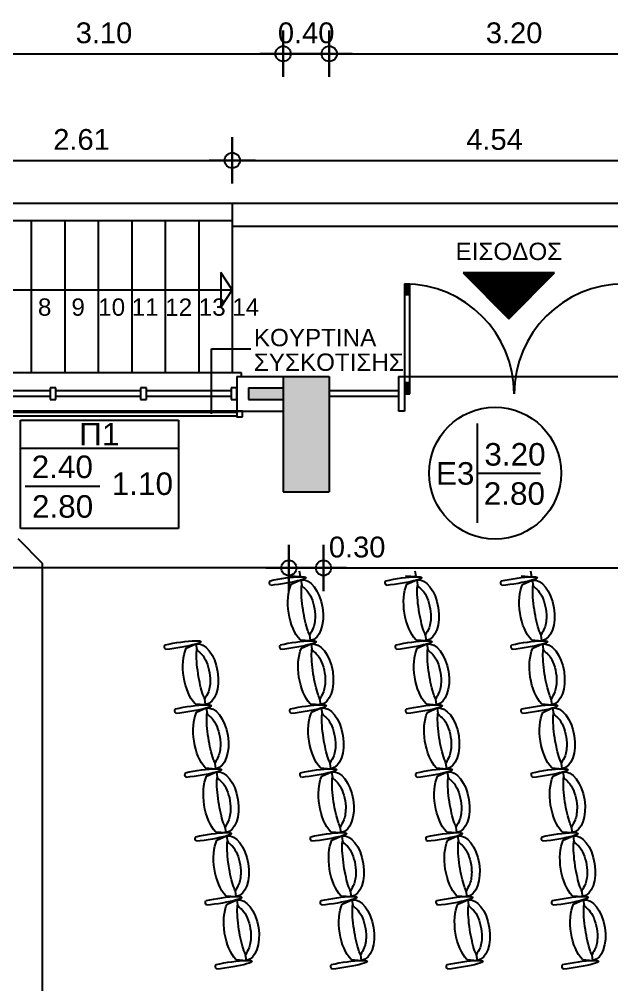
# Model space of a CAD drawing. Header units: metres. Extents: x -11 to 85, y -301 to 135.
# Drawn here: x 19.79 to 24.92, y -184.01 to -175.66 of the extents above; entities that cross this region are included whole.
import ezdxf
from ezdxf.enums import TextEntityAlignment as Align

# ---------------------------------------------------------------- set-up
doc = ezdxf.new("R2010")
doc.units = ezdxf.units.M
doc.header["$LTSCALE"] = 0.036
doc.header["$PDMODE"] = 2
for name, color, linetype in [('arxitek isogeio', 252, 'Continuous'), ('DIMBLK', 252, 'Continuous'), ('Epipla', 252, 'Continuous'), ('Parathira', 252, 'Continuous')]:
    doc.layers.add(name, color=color, linetype=linetype)
doc.styles.add('COMU-N', font='arial.ttf')
doc.styles.get("Standard").update_dxf_attribs({"font": 'arial.ttf'})
doc.dimstyles.new('CADWDOT', dxfattribs={"dimscale": 0.1, "dimtxt": 1.8, "dimasz": 0.08, "dimexe": 2, "dimexo": 0, "dimgap": 0.09, "dimtad": 0, "dimrnd": 0.001, "dimzin": 0, "dimdsep": 46, "dimtxsty": 'Standard', "dimblk1": 'ARTDIM', "dimblk2": 'ARTDIM', "dimsah": 1, "dimcen": 0.09, "dimdle": 0.05, "dimse1": 1, "dimse2": 1, "dimadec": 0, "dimazin": 0, "dimtfac": 1, "dimtmove": 0, "dimatfit": 3, "dimldrblk": 'ARTDIM', "dimfxl": 2, "dimtvp": 0.9999, "dimtolj": 1, "dimtzin": 0, "dimarcsym": 0})

# ---------------------------------------------------------------- blocks, each defined once
blk = doc.blocks.new('A$C52D13D70')
at = {"layer": 'Parathira'}
for p, q in [((-0.33, 0.04), (-0.33, -2.44)), ((-0.3, 0.04), (-0.33, 0.04)), ((-0.1, 0), (-0.2, 0)), ((-0.2, 0), (-0.2, -0.05)), ((-0.1, -0.05), (-0.1, 0)), ((0, 0), (0, -2.4)), ((-0.2, -0.05), (-0.1, -0.05)), ((-0.175, -0.05), (-0.175, -0.7833)), ((-0.125, -0.05), (-0.125, -0.7833)), ((-0.1, -0.7833), (-0.2, -0.7833)), ((-0.2, -0.7833), (-0.2, -0.8333)), ((-0.2, -0.8333), (-0.1, -0.8333)), ((-0.175, -0.8333), (-0.175, -1.5667)), ((-0.125, -0.8333), (-0.125, -1.5667)), ((-0.1, -0.8333), (-0.1, -0.7833)), ((-0.1, -1.5667), (-0.2, -1.5667)), ((-0.2, -1.5667), (-0.2, -1.6167)), ((-0.1, -1.6167), (-0.1, -1.5667)), ((-0.2, -1.6167), (-0.1, -1.6167)), ((-0.175, -1.6167), (-0.175, -2.35)), ((-0.125, -1.6167), (-0.125, -2.35)), ((-0.1, -2.35), (-0.2, -2.35)), ((-0.2, -2.35), (-0.2, -2.4)), ((-0.2, -2.4), (-0.1, -2.4)), ((-0.1, -2.4), (-0.1, -2.35)), ((-0.33, -2.44), (-0.3, -2.44))]:
    blk.add_line(p, q, dxfattribs=at)
blk = doc.blocks.new('ARTDIM')
at = {"layer": 'DIMBLK'}
for p, q in [((0, -24.9975), (0, 24.9975)), ((-24.9975, 0), (24.9975, 0))]:
    blk.add_line(p, q, dxfattribs=at)
blk.add_circle((0, 0), 8.25, dxfattribs=at)
blk = doc.blocks.new('*D1206')
at = {"layer": 'arxitek isogeio', "color": 0, "lineweight": -2}
blk.add_line((18.9817, -175.9553), (22.0657, -175.9553), dxfattribs=at)
at = {"layer": 'Defpoints', "color": 0, "transparency": 16777216}
for p in [(22.0737, -175.9553), (18.9737, -177.0334), (22.0737, -177.0334)]:
    blk.add_point(p, dxfattribs=at)
at = {"layer": 'arxitek isogeio', "color": 0, "lineweight": -2, "xscale": 0.008, "yscale": 0.008, "zscale": 0.008, "rotation": 180}
blk.add_blockref('ARTDIM', (18.9737, -175.9553), dxfattribs=at)
at = {"layer": 'arxitek isogeio', "color": 0, "lineweight": -2, "xscale": 0.008, "yscale": 0.008, "zscale": 0.008}
blk.add_blockref('ARTDIM', (22.0737, -175.9553), dxfattribs=at)
at = {"layer": 'arxitek isogeio', "color": 0, "insert": (20.5237, -175.7753), "char_height": 0.18, "attachment_point": 5}
blk.add_mtext('\\A1;3.10', dxfattribs=at)
blk = doc.blocks.new('*D1207')
at = {"layer": 'arxitek isogeio', "color": 0, "lineweight": -2}
blk.add_line((22.0817, -175.9553), (22.4657, -175.9553), dxfattribs=at)
at = {"layer": 'Defpoints', "color": 0, "transparency": 16777216}
for p in [(22.4737, -175.9553), (22.0737, -177.0334), (22.4737, -177.0334)]:
    blk.add_point(p, dxfattribs=at)
at = {"layer": 'arxitek isogeio', "color": 0, "lineweight": -2, "xscale": 0.008, "yscale": 0.008, "zscale": 0.008, "rotation": 180}
blk.add_blockref('ARTDIM', (22.0737, -175.9553), dxfattribs=at)
at = {"layer": 'arxitek isogeio', "color": 0, "lineweight": -2, "xscale": 0.008, "yscale": 0.008, "zscale": 0.008}
blk.add_blockref('ARTDIM', (22.4737, -175.9553), dxfattribs=at)
at = {"layer": 'arxitek isogeio', "color": 0, "insert": (22.2737, -175.7753), "char_height": 0.18, "attachment_point": 5}
blk.add_mtext('\\A1;0.40', dxfattribs=at)
blk = doc.blocks.new('*D1208')
at = {"layer": 'arxitek isogeio', "color": 0, "lineweight": -2}
blk.add_line((22.4817, -175.9553), (25.6657, -175.9553), dxfattribs=at)
at = {"layer": 'Defpoints', "color": 0, "transparency": 16777216}
for p in [(25.6737, -175.9553), (22.4737, -177.0334), (25.6737, -177.0334)]:
    blk.add_point(p, dxfattribs=at)
at = {"layer": 'arxitek isogeio', "color": 0, "lineweight": -2, "xscale": 0.008, "yscale": 0.008, "zscale": 0.008, "rotation": 180}
blk.add_blockref('ARTDIM', (22.4737, -175.9553), dxfattribs=at)
at = {"layer": 'arxitek isogeio', "color": 0, "lineweight": -2, "xscale": 0.008, "yscale": 0.008, "zscale": 0.008}
blk.add_blockref('ARTDIM', (25.6737, -175.9553), dxfattribs=at)
at = {"layer": 'arxitek isogeio', "color": 0, "insert": (24.0737, -175.7753), "char_height": 0.18, "attachment_point": 5}
blk.add_mtext('\\A1;3.20', dxfattribs=at)
blk = doc.blocks.new('*D1304')
at = {"layer": 'arxitek isogeio', "color": 0, "lineweight": -2}
blk.add_line((22.1157, -180.4041), (15.0817, -180.4041), dxfattribs=at)
at = {"layer": 'Defpoints', "color": 0, "transparency": 16777216}
for p in [(15.0737, -179.7468), (22.1237, -179.7468), (15.0737, -180.4041)]:
    blk.add_point(p, dxfattribs=at)
at = {"layer": 'arxitek isogeio', "color": 0, "lineweight": -2, "xscale": 0.008, "yscale": 0.008, "zscale": 0.008, "rotation": 180}
blk.add_blockref('ARTDIM', (15.0737, -180.4041), dxfattribs=at)
at = {"layer": 'arxitek isogeio', "color": 0, "lineweight": -2, "xscale": 0.008, "yscale": 0.008, "zscale": 0.008}
blk.add_blockref('ARTDIM', (22.1237, -180.4041), dxfattribs=at)
at = {"layer": 'arxitek isogeio', "color": 0, "insert": (18.5987, -180.2242), "char_height": 0.18, "attachment_point": 5}
blk.add_mtext('\\A1;7.05', dxfattribs=at)
blk = doc.blocks.new('*D1305')
at = {"layer": 'arxitek isogeio', "color": 0, "lineweight": -2}
for p, q in [((22.1317, -180.4041), (22.4157, -180.4041)), ((22.4237, -180.4041), (22.9983, -180.4041))]:
    blk.add_line(p, q, dxfattribs=at)
at = {"layer": 'Defpoints', "color": 0, "transparency": 16777216}
for p in [(22.1237, -179.7468), (22.4237, -179.7468), (22.4237, -180.4041)]:
    blk.add_point(p, dxfattribs=at)
at = {"layer": 'arxitek isogeio', "color": 0, "lineweight": -2, "xscale": 0.008, "yscale": 0.008, "zscale": 0.008, "rotation": 180}
blk.add_blockref('ARTDIM', (22.1237, -180.4041), dxfattribs=at)
at = {"layer": 'arxitek isogeio', "color": 0, "lineweight": -2, "xscale": 0.008, "yscale": 0.008, "zscale": 0.008}
blk.add_blockref('ARTDIM', (22.4237, -180.4041), dxfattribs=at)
at = {"layer": 'arxitek isogeio', "color": 0, "insert": (22.715, -180.2242), "char_height": 0.18, "attachment_point": 5}
blk.add_mtext('\\A1;0.30', dxfattribs=at)
blk = doc.blocks.new('*D1306')
at = {"layer": 'arxitek isogeio', "color": 0, "lineweight": -2}
blk.add_line((22.4317, -180.4041), (29.3157, -180.4041), dxfattribs=at)
at = {"layer": 'Defpoints', "color": 0, "transparency": 16777216}
for p in [(22.4237, -179.7468), (29.3237, -179.7468), (29.3237, -180.4041)]:
    blk.add_point(p, dxfattribs=at)
at = {"layer": 'arxitek isogeio', "color": 0, "lineweight": -2, "xscale": 0.008, "yscale": 0.008, "zscale": 0.008, "rotation": 180}
blk.add_blockref('ARTDIM', (22.4237, -180.4041), dxfattribs=at)
at = {"layer": 'arxitek isogeio', "color": 0, "lineweight": -2, "xscale": 0.008, "yscale": 0.008, "zscale": 0.008}
blk.add_blockref('ARTDIM', (29.3237, -180.4041), dxfattribs=at)
at = {"layer": 'arxitek isogeio', "color": 0, "insert": (25.8737, -180.2242), "char_height": 0.18, "attachment_point": 5}
blk.add_mtext('\\A1;6.90', dxfattribs=at)
blk = doc.blocks.new('A$C4C174ED7')
at = {"layer": 'Epipla'}
for p, q in [((1.6756, 3.0494), (1.7669, 3.0564)), ((1.7669, 3.0564), (1.7593, 3.009)), ((2.6721, 3.0495), (2.7633, 3.0565)), ((2.7633, 3.0565), (2.7558, 3.009)), ((3.6743, 3.0497), (3.7655, 3.0566)), ((3.7655, 3.0566), (3.758, 3.0092)), ((4.6743, 3.0497), (4.7655, 3.0566)), ((4.7655, 3.0566), (4.758, 3.0092)), ((1.599, 2.5687), (1.6831, 2.5311)), ((1.6831, 2.5311), (1.6906, 2.578)), ((2.5954, 2.5688), (2.6795, 2.5311)), ((2.6795, 2.5311), (2.687, 2.578)), ((3.5976, 2.569), (3.6817, 2.5313)), ((3.6817, 2.5313), (3.6892, 2.5782)), ((4.5976, 2.569), (4.6817, 2.5313)), ((4.6817, 2.5313), (4.6892, 2.5782)), ((1.5874, 2.4964), (1.6787, 2.5034)), ((1.6787, 2.5034), (1.6711, 2.456)), ((2.5838, 2.4965), (2.6751, 2.5035)), ((2.6751, 2.5035), (2.6675, 2.456)), ((3.5861, 2.4967), (3.6773, 2.5036)), ((3.6773, 2.5036), (3.6697, 2.4562)), ((4.5861, 2.4967), (4.6773, 2.5036)), ((4.6773, 2.5036), (4.6697, 2.4562)), ((1.5107, 2.0157), (1.5949, 1.978)), ((1.5949, 1.978), (1.6023, 2.025)), ((2.5071, 2.0158), (2.5913, 1.9781)), ((2.5913, 1.9781), (2.5988, 2.025)), ((3.5094, 2.016), (3.5935, 1.9783)), ((3.5935, 1.9783), (3.601, 2.0252)), ((4.5094, 2.016), (4.5935, 1.9783)), ((4.5935, 1.9783), (4.601, 2.0252)), ((1.4992, 1.9434), (1.5904, 1.9504)), ((1.5904, 1.9504), (1.5829, 1.903)), ((2.4956, 1.9435), (2.5869, 1.9505)), ((2.5869, 1.9505), (2.5793, 1.903)), ((3.4978, 1.9437), (3.5891, 1.9506)), ((3.5891, 1.9506), (3.5815, 1.9032)), ((4.4978, 1.9437), (4.5891, 1.9506)), ((4.5891, 1.9506), (4.5815, 1.9032)), ((1.4225, 1.4627), (1.5066, 1.425)), ((1.5066, 1.425), (1.5141, 1.4719)), ((2.4189, 1.4628), (2.503, 1.4251)), ((2.503, 1.4251), (2.5105, 1.472)), ((3.4211, 1.463), (3.5053, 1.4253)), ((3.5053, 1.4253), (3.5127, 1.4722)), ((4.4211, 1.463), (4.5053, 1.4253)), ((4.5053, 1.4253), (4.5127, 1.4722)), ((1.411, 1.3904), (1.5022, 1.3974)), ((1.5022, 1.3974), (1.4947, 1.35)), ((2.4074, 1.3905), (2.4986, 1.3975)), ((2.4986, 1.3975), (2.4911, 1.35)), ((3.4096, 1.3906), (3.5009, 1.3976)), ((3.5009, 1.3976), (3.4933, 1.3502)), ((4.4096, 1.3906), (4.5009, 1.3976)), ((4.5009, 1.3976), (4.4933, 1.3502)), ((1.4184, 0.872), (1.4259, 0.9189)), ((2.4148, 0.8721), (2.4223, 0.919)), ((3.417, 0.8723), (3.4245, 0.9192)), ((4.417, 0.8723), (4.4245, 0.9192)), ((1.3226, 0.8363), (1.4138, 0.8433)), ((1.3343, 0.9097), (1.4184, 0.872)), ((1.4138, 0.8433), (1.4062, 0.7959)), ((2.319, 0.8364), (2.4102, 0.8434)), ((2.3307, 0.9098), (2.4148, 0.8721)), ((2.4102, 0.8434), (2.4027, 0.7959)), ((3.3212, 0.8366), (3.4124, 0.8435)), ((3.3329, 0.91), (3.417, 0.8723)), ((3.4124, 0.8435), (3.4049, 0.7961)), ((4.3212, 0.8366), (4.4124, 0.8435)), ((4.3329, 0.91), (4.417, 0.8723)), ((4.4124, 0.8435), (4.4049, 0.7961)), ((1.2459, 0.3556), (1.33, 0.3179)), ((1.33, 0.3179), (1.3375, 0.3649)), ((2.2423, 0.3557), (2.3264, 0.318)), ((2.3264, 0.318), (2.3339, 0.3649)), ((3.2445, 0.3559), (3.3286, 0.3182)), ((3.3286, 0.3182), (3.3361, 0.3651)), ((4.2445, 0.3559), (4.3286, 0.3182)), ((4.3286, 0.3182), (4.3361, 0.3651)), ((2.2306, 0.2823), (2.3218, 0.2893)), ((2.3218, 0.2893), (2.3143, 0.2418)), ((3.2328, 0.2825), (3.324, 0.2894)), ((3.324, 0.2894), (3.3165, 0.242)), ((4.233, 0.2836), (4.3242, 0.2905)), ((4.3242, 0.2905), (4.3166, 0.2431)), ((2.1539, -0.1984), (2.238, -0.2361)), ((2.238, -0.2361), (2.2455, -0.1892)), ((3.1561, -0.1982), (3.2402, -0.2359)), ((3.2402, -0.2359), (3.2477, -0.189)), ((4.1563, -0.1971), (4.2404, -0.2348)), ((4.2404, -0.2348), (4.2479, -0.1879)), ((2.1422, -0.2718), (2.2334, -0.2648)), ((2.2334, -0.2648), (2.2259, -0.3123)), ((3.1444, -0.2716), (3.2356, -0.2647)), ((3.2356, -0.2647), (3.2281, -0.3121)), ((4.1446, -0.2705), (4.2358, -0.2636)), ((4.2358, -0.2636), (4.2282, -0.311))]:
    blk.add_line(p, q, dxfattribs=at)
for points in [[(1.5105, 3.1315, 0.397593), (1.5043, 3.0919)], [(2.5069, 3.1315, 0.397593), (2.5007, 3.092)], [(3.5091, 3.1317, 0.397593), (3.503, 3.0922)], [(4.5091, 3.1317, 0.397593), (4.503, 3.0922)], [(1.4223, 2.5785, 0.397593), (1.4161, 2.5389)], [(2.4187, 2.5785, 0.397593), (2.4125, 2.539)], [(3.4209, 2.5787, 0.397593), (3.4147, 2.5392)], [(4.4209, 2.5787, 0.397593), (4.4147, 2.5392)], [(1.334, 2.0254, 0.397593), (1.3279, 1.9859)], [(2.3304, 2.0255, 0.397593), (2.3243, 1.986)], [(3.3327, 2.0257, 0.397593), (3.3265, 1.9862)], [(4.3327, 2.0257, 0.397593), (4.3265, 1.9862)], [(1.2458, 1.4724, 0.397593), (1.2396, 1.4329)], [(2.2422, 1.4725, 0.397593), (2.2361, 1.433)], [(3.2444, 1.4727, 0.397593), (3.2383, 1.4331)], [(4.2444, 1.4727, 0.397593), (4.2383, 1.4331)], [(1.1576, 0.9194, 0.397593), (1.1514, 0.8799)], [(2.154, 0.9195, 0.397593), (2.1478, 0.88)], [(2.154, 0.9195, 0.397593), (2.1478, 0.88)], [(3.1562, 0.9197, 0.397593), (3.15, 0.8801)], [(3.1562, 0.9197, 0.397593), (3.15, 0.8801)], [(4.1562, 0.9197, 0.397593), (4.15, 0.8801)], [(1.0692, 0.3653, 0.397593), (1.063, 0.3258)], [(2.0656, 0.3654, 0.397593), (2.0594, 0.3259)], [(2.0656, 0.3654, 0.397593), (2.0594, 0.3259)], [(3.0678, 0.3656, 0.397593), (3.0616, 0.326)], [(3.0678, 0.3656, 0.397593), (3.0616, 0.326)], [(4.0678, 0.3656, 0.397593), (4.0616, 0.326)], [(1.9772, -0.1887, 0.397593), (1.971, -0.2282)], [(1.9772, -0.1887, 0.397593), (1.971, -0.2282)], [(2.9794, -0.1885, 0.397593), (2.9732, -0.228)], [(2.9794, -0.1885, 0.397593), (2.9732, -0.228)], [(3.9796, -0.1874, 0.397593), (3.9734, -0.227)]]:
    blk.add_lwpolyline(points, format="xyb", dxfattribs=at)
for centre, major_axis, ratio, start_param, end_param in [((1.6115, 3.0954), (-0.2028, 0.0318), 0.113529, 1.031877, 5.251545), ((2.6079, 3.0954), (-0.2028, 0.0318), 0.113529, 1.031877, 5.251545), ((3.6101, 3.0956), (-0.2028, 0.0318), 0.113529, 1.031877, 5.251545), ((4.6101, 3.0956), (-0.2028, 0.0318), 0.113529, 1.031877, 5.251545), ((1.725, 2.7937), (0.0463, 0.2995), 0.493003, 0.628379, 2.49343), ((1.725, 2.7937), (0.0419, 0.2627), 0.552275, 3.141593, 6.283185), ((2.7214, 2.7938), (0.0463, 0.2995), 0.493003, 0.628379, 2.49343), ((2.7214, 2.7938), (0.0419, 0.2627), 0.552275, 3.141593, 6.283185), ((3.7236, 2.794), (0.0463, 0.2995), 0.493003, 0.628379, 2.49343), ((3.7236, 2.794), (0.0419, 0.2627), 0.552275, 3.141593, 6.283185), ((4.7236, 2.794), (0.0463, 0.2995), 0.493003, 0.628379, 2.49343), ((4.7236, 2.794), (0.0419, 0.2627), 0.552275, 3.141593, 6.283185), ((1.5233, 2.5424), (-0.2028, 0.0318), 0.113529, 1.031877, 5.251545), ((2.5197, 2.5424), (-0.2028, 0.0318), 0.113529, 1.031877, 5.251545), ((3.5219, 2.5426), (-0.2028, 0.0318), 0.113529, 1.031877, 5.251545), ((4.5219, 2.5426), (-0.2028, 0.0318), 0.113529, 1.031877, 5.251545), ((1.6368, 2.2407), (0.0463, 0.2995), 0.493003, 0.628379, 2.49343), ((1.6368, 2.2407), (0.0419, 0.2627), 0.552275, 3.141593, 6.283185), ((2.6332, 2.2408), (0.0463, 0.2995), 0.493003, 0.628379, 2.49343), ((2.6332, 2.2408), (0.0419, 0.2627), 0.552275, 3.141593, 6.283185), ((3.6354, 2.241), (0.0463, 0.2995), 0.493003, 0.628379, 2.49343), ((3.6354, 2.241), (0.0419, 0.2627), 0.552275, 3.141593, 6.283185), ((4.6354, 2.241), (0.0463, 0.2995), 0.493003, 0.628379, 2.49343), ((4.6354, 2.241), (0.0419, 0.2627), 0.552275, 3.141593, 6.283185), ((1.435, 1.9894), (-0.2028, 0.0318), 0.113529, 1.031877, 5.251545), ((2.4315, 1.9894), (-0.2028, 0.0318), 0.113529, 1.031877, 5.251545), ((3.4337, 1.9896), (-0.2028, 0.0318), 0.113529, 1.031877, 5.251545), ((4.4337, 1.9896), (-0.2028, 0.0318), 0.113529, 1.031877, 5.251545), ((1.5485, 1.6877), (0.0463, 0.2995), 0.493003, 0.628379, 2.49343), ((1.5485, 1.6877), (0.0419, 0.2627), 0.552275, 3.141593, 6.283185), ((2.545, 1.6878), (0.0463, 0.2995), 0.493003, 0.628379, 2.49343), ((2.545, 1.6878), (0.0419, 0.2627), 0.552275, 3.141593, 6.283185), ((3.5472, 1.6879), (0.0463, 0.2995), 0.493003, 0.628379, 2.49343), ((3.5472, 1.6879), (0.0419, 0.2627), 0.552275, 3.141593, 6.283185), ((4.5472, 1.6879), (0.0463, 0.2995), 0.493003, 0.628379, 2.49343), ((4.5472, 1.6879), (0.0419, 0.2627), 0.552275, 3.141593, 6.283185), ((1.3468, 1.4364), (-0.2028, 0.0318), 0.113529, 1.031877, 5.251545), ((2.3432, 1.4364), (-0.2028, 0.0318), 0.113529, 1.031877, 5.251545), ((3.3454, 1.4366), (-0.2028, 0.0318), 0.113529, 1.031877, 5.251545), ((4.3454, 1.4366), (-0.2028, 0.0318), 0.113529, 1.031877, 5.251545), ((1.4603, 1.1347), (0.0463, 0.2995), 0.493003, 0.628379, 2.49343), ((1.4603, 1.1347), (0.0419, 0.2627), 0.552275, 3.141593, 6.283185), ((2.4567, 1.1348), (0.0463, 0.2995), 0.493003, 0.628379, 2.49343), ((2.4567, 1.1348), (0.0419, 0.2627), 0.552275, 3.141593, 6.283185), ((3.4589, 1.1349), (0.0463, 0.2995), 0.493003, 0.628379, 2.49343), ((3.4589, 1.1349), (0.0419, 0.2627), 0.552275, 3.141593, 6.283185), ((4.4589, 1.1349), (0.0463, 0.2995), 0.493003, 0.628379, 2.49343), ((4.4589, 1.1349), (0.0419, 0.2627), 0.552275, 3.141593, 6.283185), ((1.2586, 0.8834), (-0.2028, 0.0318), 0.113529, 1.031877, 5.251545), ((2.255, 0.8834), (-0.2028, 0.0318), 0.113529, 1.031877, 5.251545), ((3.2572, 0.8836), (-0.2028, 0.0318), 0.113529, 1.031877, 5.251545), ((4.2572, 0.8836), (-0.2028, 0.0318), 0.113529, 1.031877, 5.251545), ((1.3719, 0.5806), (0.0463, 0.2995), 0.493003, 0.628379, 2.49343), ((1.3719, 0.5806), (0.0419, 0.2627), 0.552275, 3.141593, 6.283185), ((2.3683, 0.5807), (0.0463, 0.2995), 0.493003, 0.628379, 2.49343), ((2.3683, 0.5807), (0.0419, 0.2627), 0.552275, 3.141593, 6.283185), ((3.3705, 0.5809), (0.0463, 0.2995), 0.493003, 0.628379, 2.49343), ((3.3705, 0.5809), (0.0419, 0.2627), 0.552275, 3.141593, 6.283185), ((4.3705, 0.5809), (0.0463, 0.2995), 0.493003, 0.628379, 2.49343), ((4.3705, 0.5809), (0.0419, 0.2627), 0.552275, 3.141593, 6.283185), ((1.1702, 0.3293), (-0.2028, 0.0318), 0.113529, 1.031877, 5.251545), ((2.1666, 0.3293), (-0.2028, 0.0318), 0.113529, 1.031877, 5.251545), ((3.1688, 0.3295), (-0.2028, 0.0318), 0.113529, 1.031877, 5.251545), ((4.1688, 0.3295), (-0.2028, 0.0318), 0.113529, 1.031877, 5.251545), ((2.2799, 0.0266), (0.0463, 0.2995), 0.493003, 0.628379, 2.49343), ((2.2799, 0.0266), (0.0419, 0.2627), 0.552275, 3.141593, 6.283185), ((3.2821, 0.0268), (0.0463, 0.2995), 0.493003, 0.628379, 2.49343), ((3.2821, 0.0268), (0.0419, 0.2627), 0.552275, 3.141593, 6.283185), ((4.2823, 0.0278), (0.0463, 0.2995), 0.493003, 0.628379, 2.49343), ((4.2823, 0.0278), (0.0419, 0.2627), 0.552275, 3.141593, 6.283185), ((2.0782, -0.2248), (-0.2028, 0.0318), 0.113529, 1.031877, 5.251545), ((3.0804, -0.2246), (-0.2028, 0.0318), 0.113529, 1.031877, 5.251545), ((4.0806, -0.2235), (-0.2028, 0.0318), 0.113529, 1.031877, 5.251545)]:
    blk.add_ellipse(centre, major_axis=major_axis, ratio=ratio, start_param=start_param, end_param=end_param, dxfattribs=at)
for points, knots in [([(1.7593, 3.009), (1.7548, 2.9999), (1.7489, 2.9861), (1.7278, 2.9245), (1.7121, 2.8573), (1.6903, 2.716), (1.6856, 2.6419), (1.689, 2.5908), (1.6898, 2.5839), (1.6906, 2.5784)], [0.506584, 0.506584, 0.506584, 0.506584, 0.805592, 0.805592, 1.599086, 1.599086, 2.473163, 2.473163, 2.635992, 2.635992, 2.635992, 2.635992]), ([(1.6906, 2.5784), (1.6906, 2.5784), (1.7017, 2.5958), (1.7253, 2.6116), (1.7412, 2.6277), (1.7821, 2.695), (1.8027, 2.7656), (1.8079, 2.8747), (1.8007, 2.9168), (1.7793, 2.9753), (1.7673, 2.9855), (1.7593, 3.009), (1.7593, 3.009), (1.7593, 3.009)], [3.141593, 3.141593, 3.141593, 3.141593, 3.601272, 3.601272, 4.06095, 4.06095, 4.924473, 4.924473, 5.526258, 5.526258, 6.140896, 6.140896, 6.283185, 6.283185, 6.283185, 6.283185]), ([(2.7558, 3.009), (2.7512, 3), (2.7453, 2.9861), (2.7243, 2.9246), (2.7086, 2.8574), (2.6867, 2.716), (2.682, 2.6419), (2.6854, 2.5909), (2.6862, 2.584), (2.6871, 2.5785)], [0.506584, 0.506584, 0.506584, 0.506584, 0.805592, 0.805592, 1.599086, 1.599086, 2.473163, 2.473163, 2.635992, 2.635992, 2.635992, 2.635992]), ([(2.6871, 2.5785), (2.6871, 2.5785), (2.6981, 2.5959), (2.7217, 2.6117), (2.7376, 2.6278), (2.7785, 2.6951), (2.7991, 2.7656), (2.8043, 2.8747), (2.7972, 2.9169), (2.7758, 2.9754), (2.7637, 2.9856), (2.7558, 3.009), (2.7558, 3.009), (2.7558, 3.009)], [3.141593, 3.141593, 3.141593, 3.141593, 3.601272, 3.601272, 4.06095, 4.06095, 4.924473, 4.924473, 5.526258, 5.526258, 6.140896, 6.140896, 6.283185, 6.283185, 6.283185, 6.283185]), ([(3.758, 3.0092), (3.7534, 3.0001), (3.7475, 2.9863), (3.7265, 2.9247), (3.7108, 2.8576), (3.689, 2.7162), (3.6843, 2.6421), (3.6876, 2.5911), (3.6884, 2.5841), (3.6893, 2.5786)], [0.506584, 0.506584, 0.506584, 0.506584, 0.805592, 0.805592, 1.599086, 1.599086, 2.473163, 2.473163, 2.635992, 2.635992, 2.635992, 2.635992]), ([(3.6893, 2.5786), (3.6893, 2.5786), (3.7003, 2.5961), (3.724, 2.6118), (3.7398, 2.628), (3.7807, 2.6953), (3.8013, 2.7658), (3.8065, 2.8749), (3.7994, 2.9171), (3.778, 2.9756), (3.7659, 2.9858), (3.758, 3.0092), (3.758, 3.0092), (3.758, 3.0092)], [3.141593, 3.141593, 3.141593, 3.141593, 3.601272, 3.601272, 4.06095, 4.06095, 4.924473, 4.924473, 5.526258, 5.526258, 6.140896, 6.140896, 6.283185, 6.283185, 6.283185, 6.283185]), ([(4.758, 3.0092), (4.7534, 3.0001), (4.7475, 2.9863), (4.7265, 2.9247), (4.7108, 2.8576), (4.689, 2.7162), (4.6843, 2.6421), (4.6876, 2.5911), (4.6884, 2.5841), (4.6893, 2.5786)], [0.506584, 0.506584, 0.506584, 0.506584, 0.805592, 0.805592, 1.599086, 1.599086, 2.473163, 2.473163, 2.635992, 2.635992, 2.635992, 2.635992]), ([(4.6893, 2.5786), (4.6893, 2.5786), (4.7003, 2.5961), (4.724, 2.6118), (4.7398, 2.628), (4.7807, 2.6953), (4.8013, 2.7658), (4.8065, 2.8749), (4.7994, 2.9171), (4.778, 2.9756), (4.7659, 2.9858), (4.758, 3.0092), (4.758, 3.0092), (4.758, 3.0092)], [3.141593, 3.141593, 3.141593, 3.141593, 3.601272, 3.601272, 4.06095, 4.06095, 4.924473, 4.924473, 5.526258, 5.526258, 6.140896, 6.140896, 6.283185, 6.283185, 6.283185, 6.283185]), ([(1.6711, 2.456), (1.6665, 2.4469), (1.6607, 2.4331), (1.6396, 2.3715), (1.6239, 2.3043), (1.6021, 2.163), (1.5974, 2.0889), (1.6008, 2.0378), (1.6016, 2.0309), (1.6024, 2.0254)], [0.506584, 0.506584, 0.506584, 0.506584, 0.805592, 0.805592, 1.599086, 1.599086, 2.473163, 2.473163, 2.635992, 2.635992, 2.635992, 2.635992]), ([(1.6024, 2.0254), (1.6024, 2.0254), (1.6135, 2.0428), (1.6371, 2.0586), (1.653, 2.0747), (1.6938, 2.142), (1.7145, 2.2126), (1.7197, 2.3217), (1.7125, 2.3638), (1.6911, 2.4223), (1.679, 2.4325), (1.6711, 2.456), (1.6711, 2.456), (1.6711, 2.456)], [3.141593, 3.141593, 3.141593, 3.141593, 3.601272, 3.601272, 4.06095, 4.06095, 4.924473, 4.924473, 5.526258, 5.526258, 6.140896, 6.140896, 6.283185, 6.283185, 6.283185, 6.283185]), ([(2.6675, 2.456), (2.6629, 2.4469), (2.6571, 2.4331), (2.636, 2.3715), (2.6203, 2.3044), (2.5985, 2.163), (2.5938, 2.0889), (2.5972, 2.0379), (2.598, 2.031), (2.5988, 2.0255)], [0.506584, 0.506584, 0.506584, 0.506584, 0.805592, 0.805592, 1.599086, 1.599086, 2.473163, 2.473163, 2.635992, 2.635992, 2.635992, 2.635992]), ([(2.5988, 2.0255), (2.5988, 2.0255), (2.6099, 2.0429), (2.6335, 2.0587), (2.6494, 2.0748), (2.6902, 2.1421), (2.7109, 2.2126), (2.7161, 2.3217), (2.7089, 2.3639), (2.6875, 2.4224), (2.6754, 2.4326), (2.6675, 2.456), (2.6675, 2.456), (2.6675, 2.456)], [3.141593, 3.141593, 3.141593, 3.141593, 3.601272, 3.601272, 4.06095, 4.06095, 4.924473, 4.924473, 5.526258, 5.526258, 6.140896, 6.140896, 6.283185, 6.283185, 6.283185, 6.283185]), ([(3.6697, 2.4562), (3.6652, 2.4471), (3.6593, 2.4333), (3.6382, 2.3717), (3.6225, 2.3046), (3.6007, 2.1632), (3.596, 2.0891), (3.5994, 2.0381), (3.6002, 2.0311), (3.6011, 2.0256)], [0.506584, 0.506584, 0.506584, 0.506584, 0.805592, 0.805592, 1.599086, 1.599086, 2.473163, 2.473163, 2.635992, 2.635992, 2.635992, 2.635992]), ([(3.6011, 2.0256), (3.6011, 2.0256), (3.6121, 2.0431), (3.6357, 2.0588), (3.6516, 2.075), (3.6925, 2.1422), (3.7131, 2.2128), (3.7183, 2.3219), (3.7111, 2.364), (3.6897, 2.4226), (3.6777, 2.4328), (3.6697, 2.4562), (3.6697, 2.4562), (3.6697, 2.4562)], [3.141593, 3.141593, 3.141593, 3.141593, 3.601272, 3.601272, 4.06095, 4.06095, 4.924473, 4.924473, 5.526258, 5.526258, 6.140896, 6.140896, 6.283185, 6.283185, 6.283185, 6.283185]), ([(4.6697, 2.4562), (4.6652, 2.4471), (4.6593, 2.4333), (4.6382, 2.3717), (4.6225, 2.3046), (4.6007, 2.1632), (4.596, 2.0891), (4.5994, 2.0381), (4.6002, 2.0311), (4.6011, 2.0256)], [0.506584, 0.506584, 0.506584, 0.506584, 0.805592, 0.805592, 1.599086, 1.599086, 2.473163, 2.473163, 2.635992, 2.635992, 2.635992, 2.635992]), ([(4.6011, 2.0256), (4.6011, 2.0256), (4.6121, 2.0431), (4.6357, 2.0588), (4.6516, 2.075), (4.6925, 2.1422), (4.7131, 2.2128), (4.7183, 2.3219), (4.7111, 2.364), (4.6897, 2.4226), (4.6777, 2.4328), (4.6697, 2.4562), (4.6697, 2.4562), (4.6697, 2.4562)], [3.141593, 3.141593, 3.141593, 3.141593, 3.601272, 3.601272, 4.06095, 4.06095, 4.924473, 4.924473, 5.526258, 5.526258, 6.140896, 6.140896, 6.283185, 6.283185, 6.283185, 6.283185]), ([(1.5829, 1.903), (1.5783, 1.8939), (1.5724, 1.8801), (1.5514, 1.8185), (1.5357, 1.7513), (1.5139, 1.61), (1.5092, 1.5358), (1.5125, 1.4848), (1.5133, 1.4779), (1.5142, 1.4724)], [0.506584, 0.506584, 0.506584, 0.506584, 0.805592, 0.805592, 1.599086, 1.599086, 2.473163, 2.473163, 2.635992, 2.635992, 2.635992, 2.635992]), ([(1.5142, 1.4724), (1.5142, 1.4724), (1.5252, 1.4898), (1.5489, 1.5056), (1.5647, 1.5217), (1.6056, 1.589), (1.6262, 1.6596), (1.6314, 1.7687), (1.6243, 1.8108), (1.6029, 1.8693), (1.5908, 1.8795), (1.5829, 1.903), (1.5829, 1.903), (1.5829, 1.903)], [3.141593, 3.141593, 3.141593, 3.141593, 3.601272, 3.601272, 4.06095, 4.06095, 4.924473, 4.924473, 5.526258, 5.526258, 6.140896, 6.140896, 6.283185, 6.283185, 6.283185, 6.283185]), ([(2.5793, 1.903), (2.5747, 1.8939), (2.5689, 1.8801), (2.5478, 1.8185), (2.5321, 1.7514), (2.5103, 1.61), (2.5056, 1.5359), (2.509, 1.4849), (2.5097, 1.4779), (2.5106, 1.4725)], [0.506584, 0.506584, 0.506584, 0.506584, 0.805592, 0.805592, 1.599086, 1.599086, 2.473163, 2.473163, 2.635992, 2.635992, 2.635992, 2.635992]), ([(2.5106, 1.4725), (2.5106, 1.4725), (2.5216, 1.4899), (2.5453, 1.5057), (2.5612, 1.5218), (2.602, 1.5891), (2.6227, 1.6596), (2.6278, 1.7687), (2.6207, 1.8109), (2.5993, 1.8694), (2.5872, 1.8796), (2.5793, 1.903), (2.5793, 1.903), (2.5793, 1.903)], [3.141593, 3.141593, 3.141593, 3.141593, 3.601272, 3.601272, 4.06095, 4.06095, 4.924473, 4.924473, 5.526258, 5.526258, 6.140896, 6.140896, 6.283185, 6.283185, 6.283185, 6.283185]), ([(3.5815, 1.9032), (3.5769, 1.8941), (3.5711, 1.8803), (3.55, 1.8187), (3.5343, 1.7516), (3.5125, 1.6102), (3.5078, 1.5361), (3.5112, 1.4851), (3.512, 1.4781), (3.5128, 1.4726)], [0.506584, 0.506584, 0.506584, 0.506584, 0.805592, 0.805592, 1.599086, 1.599086, 2.473163, 2.473163, 2.635992, 2.635992, 2.635992, 2.635992]), ([(3.5128, 1.4726), (3.5128, 1.4726), (3.5239, 1.4901), (3.5475, 1.5058), (3.5634, 1.5219), (3.6042, 1.5892), (3.6249, 1.6598), (3.6301, 1.7689), (3.6229, 1.811), (3.6015, 1.8696), (3.5894, 1.8798), (3.5815, 1.9032), (3.5815, 1.9032), (3.5815, 1.9032)], [3.141593, 3.141593, 3.141593, 3.141593, 3.601272, 3.601272, 4.06095, 4.06095, 4.924473, 4.924473, 5.526258, 5.526258, 6.140896, 6.140896, 6.283185, 6.283185, 6.283185, 6.283185]), ([(4.5815, 1.9032), (4.5769, 1.8941), (4.5711, 1.8803), (4.55, 1.8187), (4.5343, 1.7516), (4.5125, 1.6102), (4.5078, 1.5361), (4.5112, 1.4851), (4.512, 1.4781), (4.5128, 1.4726)], [0.506584, 0.506584, 0.506584, 0.506584, 0.805592, 0.805592, 1.599086, 1.599086, 2.473163, 2.473163, 2.635992, 2.635992, 2.635992, 2.635992]), ([(4.5128, 1.4726), (4.5128, 1.4726), (4.5239, 1.4901), (4.5475, 1.5058), (4.5634, 1.5219), (4.6042, 1.5892), (4.6249, 1.6598), (4.6301, 1.7689), (4.6229, 1.811), (4.6015, 1.8696), (4.5894, 1.8798), (4.5815, 1.9032), (4.5815, 1.9032), (4.5815, 1.9032)], [3.141593, 3.141593, 3.141593, 3.141593, 3.601272, 3.601272, 4.06095, 4.06095, 4.924473, 4.924473, 5.526258, 5.526258, 6.140896, 6.140896, 6.283185, 6.283185, 6.283185, 6.283185]), ([(1.4947, 1.35), (1.4901, 1.3409), (1.4842, 1.3271), (1.4632, 1.2655), (1.4474, 1.1983), (1.4256, 1.0569), (1.4209, 0.9828), (1.4243, 0.9318), (1.4251, 0.9249), (1.426, 0.9194)], [0.506584, 0.506584, 0.506584, 0.506584, 0.805592, 0.805592, 1.599086, 1.599086, 2.473163, 2.473163, 2.635992, 2.635992, 2.635992, 2.635992]), ([(1.426, 0.9194), (1.426, 0.9194), (1.437, 0.9368), (1.4606, 0.9526), (1.4765, 0.9687), (1.5174, 1.036), (1.538, 1.1066), (1.5432, 1.2157), (1.536, 1.2578), (1.5146, 1.3163), (1.5026, 1.3265), (1.4947, 1.35), (1.4947, 1.35), (1.4947, 1.35)], [3.141593, 3.141593, 3.141593, 3.141593, 3.601272, 3.601272, 4.06095, 4.06095, 4.924473, 4.924473, 5.526258, 5.526258, 6.140896, 6.140896, 6.283185, 6.283185, 6.283185, 6.283185]), ([(2.4911, 1.35), (2.4865, 1.3409), (2.4806, 1.3271), (2.4596, 1.2655), (2.4439, 1.1984), (2.422, 1.057), (2.4174, 0.9829), (2.4207, 0.9319), (2.4215, 0.9249), (2.4224, 0.9195)], [0.506584, 0.506584, 0.506584, 0.506584, 0.805592, 0.805592, 1.599086, 1.599086, 2.473163, 2.473163, 2.635992, 2.635992, 2.635992, 2.635992]), ([(2.4224, 0.9195), (2.4224, 0.9195), (2.4334, 0.9369), (2.4571, 0.9527), (2.4729, 0.9688), (2.5138, 1.0361), (2.5344, 1.1066), (2.5396, 1.2157), (2.5325, 1.2579), (2.5111, 1.3164), (2.499, 1.3266), (2.4911, 1.35), (2.4911, 1.35), (2.4911, 1.35)], [3.141593, 3.141593, 3.141593, 3.141593, 3.601272, 3.601272, 4.06095, 4.06095, 4.924473, 4.924473, 5.526258, 5.526258, 6.140896, 6.140896, 6.283185, 6.283185, 6.283185, 6.283185]), ([(3.4933, 1.3502), (3.4887, 1.3411), (3.4828, 1.3273), (3.4618, 1.2657), (3.4461, 1.1985), (3.4243, 1.0572), (3.4196, 0.9831), (3.4229, 0.9321), (3.4237, 0.9251), (3.4246, 0.9196)], [0.506584, 0.506584, 0.506584, 0.506584, 0.805592, 0.805592, 1.599086, 1.599086, 2.473163, 2.473163, 2.635992, 2.635992, 2.635992, 2.635992]), ([(3.4246, 0.9196), (3.4246, 0.9196), (3.4356, 0.937), (3.4593, 0.9528), (3.4751, 0.9689), (3.516, 1.0362), (3.5366, 1.1068), (3.5418, 1.2159), (3.5347, 1.258), (3.5133, 1.3166), (3.5012, 1.3268), (3.4933, 1.3502), (3.4933, 1.3502), (3.4933, 1.3502)], [3.141593, 3.141593, 3.141593, 3.141593, 3.601272, 3.601272, 4.06095, 4.06095, 4.924473, 4.924473, 5.526258, 5.526258, 6.140896, 6.140896, 6.283185, 6.283185, 6.283185, 6.283185]), ([(4.4933, 1.3502), (4.4887, 1.3411), (4.4828, 1.3273), (4.4618, 1.2657), (4.4461, 1.1985), (4.4243, 1.0572), (4.4196, 0.9831), (4.4229, 0.9321), (4.4237, 0.9251), (4.4246, 0.9196)], [0.506584, 0.506584, 0.506584, 0.506584, 0.805592, 0.805592, 1.599086, 1.599086, 2.473163, 2.473163, 2.635992, 2.635992, 2.635992, 2.635992]), ([(4.4246, 0.9196), (4.4246, 0.9196), (4.4356, 0.937), (4.4593, 0.9528), (4.4751, 0.9689), (4.516, 1.0362), (4.5366, 1.1068), (4.5418, 1.2159), (4.5347, 1.258), (4.5133, 1.3166), (4.5012, 1.3268), (4.4933, 1.3502), (4.4933, 1.3502), (4.4933, 1.3502)], [3.141593, 3.141593, 3.141593, 3.141593, 3.601272, 3.601272, 4.06095, 4.06095, 4.924473, 4.924473, 5.526258, 5.526258, 6.140896, 6.140896, 6.283185, 6.283185, 6.283185, 6.283185]), ([(1.4062, 0.7959), (1.4017, 0.7868), (1.3958, 0.773), (1.3747, 0.7114), (1.359, 0.6442), (1.3372, 0.5029), (1.3325, 0.4288), (1.3359, 0.3777), (1.3367, 0.3708), (1.3376, 0.3653)], [0.506584, 0.506584, 0.506584, 0.506584, 0.805592, 0.805592, 1.599086, 1.599086, 2.473163, 2.473163, 2.635992, 2.635992, 2.635992, 2.635992]), ([(1.3376, 0.3653), (1.3376, 0.3653), (1.3486, 0.3827), (1.3722, 0.3985), (1.3881, 0.4146), (1.429, 0.4819), (1.4496, 0.5525), (1.4548, 0.6616), (1.4476, 0.7037), (1.4262, 0.7622), (1.4142, 0.7724), (1.4062, 0.7959), (1.4062, 0.7959), (1.4062, 0.7959)], [3.141593, 3.141593, 3.141593, 3.141593, 3.601272, 3.601272, 4.06095, 4.06095, 4.924473, 4.924473, 5.526258, 5.526258, 6.140896, 6.140896, 6.283185, 6.283185, 6.283185, 6.283185]), ([(2.4027, 0.7959), (2.3981, 0.7868), (2.3922, 0.773), (2.3712, 0.7114), (2.3555, 0.6443), (2.3336, 0.5029), (2.3289, 0.4288), (2.3323, 0.3778), (2.3331, 0.3709), (2.334, 0.3654)], [0.506584, 0.506584, 0.506584, 0.506584, 0.805592, 0.805592, 1.599086, 1.599086, 2.473163, 2.473163, 2.635992, 2.635992, 2.635992, 2.635992]), ([(2.334, 0.3654), (2.334, 0.3654), (2.345, 0.3828), (2.3687, 0.3986), (2.3845, 0.4147), (2.4254, 0.482), (2.446, 0.5525), (2.4512, 0.6616), (2.4441, 0.7038), (2.4227, 0.7623), (2.4106, 0.7725), (2.4027, 0.7959), (2.4027, 0.7959), (2.4027, 0.7959)], [3.141593, 3.141593, 3.141593, 3.141593, 3.601272, 3.601272, 4.06095, 4.06095, 4.924473, 4.924473, 5.526258, 5.526258, 6.140896, 6.140896, 6.283185, 6.283185, 6.283185, 6.283185]), ([(3.4049, 0.7961), (3.4003, 0.787), (3.3944, 0.7732), (3.3734, 0.7116), (3.3577, 0.6445), (3.3359, 0.5031), (3.3312, 0.429), (3.3345, 0.378), (3.3353, 0.371), (3.3362, 0.3655)], [0.506584, 0.506584, 0.506584, 0.506584, 0.805592, 0.805592, 1.599086, 1.599086, 2.473163, 2.473163, 2.635992, 2.635992, 2.635992, 2.635992]), ([(3.3362, 0.3655), (3.3362, 0.3655), (3.3472, 0.383), (3.3709, 0.3987), (3.3867, 0.4149), (3.4276, 0.4821), (3.4482, 0.5527), (3.4534, 0.6618), (3.4463, 0.7039), (3.4249, 0.7625), (3.4128, 0.7727), (3.4049, 0.7961), (3.4049, 0.7961), (3.4049, 0.7961)], [3.141593, 3.141593, 3.141593, 3.141593, 3.601272, 3.601272, 4.06095, 4.06095, 4.924473, 4.924473, 5.526258, 5.526258, 6.140896, 6.140896, 6.283185, 6.283185, 6.283185, 6.283185]), ([(4.4049, 0.7961), (4.4003, 0.787), (4.3944, 0.7732), (4.3734, 0.7116), (4.3577, 0.6445), (4.3359, 0.5031), (4.3312, 0.429), (4.3345, 0.378), (4.3353, 0.371), (4.3362, 0.3655)], [0.506584, 0.506584, 0.506584, 0.506584, 0.805592, 0.805592, 1.599086, 1.599086, 2.473163, 2.473163, 2.635992, 2.635992, 2.635992, 2.635992]), ([(4.3362, 0.3655), (4.3362, 0.3655), (4.3472, 0.383), (4.3709, 0.3987), (4.3867, 0.4149), (4.4276, 0.4821), (4.4482, 0.5527), (4.4534, 0.6618), (4.4463, 0.7039), (4.4249, 0.7625), (4.4128, 0.7727), (4.4049, 0.7961), (4.4049, 0.7961), (4.4049, 0.7961)], [3.141593, 3.141593, 3.141593, 3.141593, 3.601272, 3.601272, 4.06095, 4.06095, 4.924473, 4.924473, 5.526258, 5.526258, 6.140896, 6.140896, 6.283185, 6.283185, 6.283185, 6.283185]), ([(2.3143, 0.2418), (2.3097, 0.2328), (2.3038, 0.2189), (2.2828, 0.1574), (2.2671, 0.0902), (2.2452, -0.0512), (2.2405, -0.1253), (2.2439, -0.1763), (2.2447, -0.1832), (2.2456, -0.1887)], [0.506584, 0.506584, 0.506584, 0.506584, 0.805592, 0.805592, 1.599086, 1.599086, 2.473163, 2.473163, 2.635992, 2.635992, 2.635992, 2.635992]), ([(2.2456, -0.1887), (2.2456, -0.1887), (2.2566, -0.1713), (2.2802, -0.1555), (2.2961, -0.1394), (2.337, -0.0721), (2.3576, -0.0016), (2.3628, 0.1075), (2.3557, 0.1497), (2.3343, 0.2082), (2.3222, 0.2184), (2.3143, 0.2418), (2.3143, 0.2418), (2.3143, 0.2418)], [3.141593, 3.141593, 3.141593, 3.141593, 3.601272, 3.601272, 4.06095, 4.06095, 4.924473, 4.924473, 5.526258, 5.526258, 6.140896, 6.140896, 6.283185, 6.283185, 6.283185, 6.283185]), ([(3.3165, 0.242), (3.3119, 0.2329), (3.306, 0.2191), (3.285, 0.1575), (3.2693, 0.0904), (3.2475, -0.051), (3.2428, -0.1251), (3.2461, -0.1761), (3.2469, -0.1831), (3.2478, -0.1886)], [0.506584, 0.506584, 0.506584, 0.506584, 0.805592, 0.805592, 1.599086, 1.599086, 2.473163, 2.473163, 2.635992, 2.635992, 2.635992, 2.635992]), ([(3.2478, -0.1886), (3.2478, -0.1886), (3.2588, -0.1711), (3.2825, -0.1554), (3.2983, -0.1392), (3.3392, -0.0719), (3.3598, -0.0014), (3.365, 0.1077), (3.3579, 0.1499), (3.3365, 0.2084), (3.3244, 0.2186), (3.3165, 0.242), (3.3165, 0.242), (3.3165, 0.242)], [3.141593, 3.141593, 3.141593, 3.141593, 3.601272, 3.601272, 4.06095, 4.06095, 4.924473, 4.924473, 5.526258, 5.526258, 6.140896, 6.140896, 6.283185, 6.283185, 6.283185, 6.283185]), ([(4.3166, 0.2431), (4.3121, 0.234), (4.3062, 0.2202), (4.2852, 0.1586), (4.2694, 0.0914), (4.2476, -0.0499), (4.2429, -0.124), (4.2463, -0.175), (4.2471, -0.182), (4.248, -0.1875)], [0.506584, 0.506584, 0.506584, 0.506584, 0.805592, 0.805592, 1.599086, 1.599086, 2.473163, 2.473163, 2.635992, 2.635992, 2.635992, 2.635992]), ([(4.248, -0.1875), (4.248, -0.1875), (4.259, -0.17), (4.2826, -0.1543), (4.2985, -0.1382), (4.3394, -0.0709), (4.36, -0.0003), (4.3652, 0.1088), (4.358, 0.1509), (4.3366, 0.2095), (4.3246, 0.2197), (4.3166, 0.2431), (4.3166, 0.2431), (4.3166, 0.2431)], [3.141593, 3.141593, 3.141593, 3.141593, 3.601272, 3.601272, 4.06095, 4.06095, 4.924473, 4.924473, 5.526258, 5.526258, 6.140896, 6.140896, 6.283185, 6.283185, 6.283185, 6.283185])]:
    blk.add_open_spline(points, degree=3, knots=knots, dxfattribs=at)
blk = doc.blocks.new('A$C074263FA')
at = {"layer": 'Epipla'}
for p, q in [((0.05, -0.01), (2.45, -0.01)), ((0.05, -0.04), (2.45, -0.04))]:
    blk.add_line(p, q, dxfattribs=at)
for points in [[(0, -0.05), (0, 0), (0.05, 0), (0.05, -0.05)], [(2.5, -0.05), (2.5, 0), (2.45, 0), (2.45, -0.05)]]:
    blk.add_lwpolyline(points, close=True, dxfattribs=at)
blk = doc.blocks.new('*D1443')
at = {"layer": 'arxitek isogeio', "color": 0, "lineweight": -2}
blk.add_line((19.0322, -176.8776), (21.6262, -176.8776), dxfattribs=at)
at = {"layer": 'Defpoints', "color": 0, "transparency": 16777216}
for p in [(21.6342, -176.8776), (19.0242, -177.2468, -1.33), (21.6342, -177.2468, -1.33)]:
    blk.add_point(p, dxfattribs=at)
at = {"layer": 'arxitek isogeio', "color": 0, "lineweight": -2, "xscale": 0.008, "yscale": 0.008, "zscale": 0.008, "rotation": 180}
blk.add_blockref('ARTDIM', (19.0242, -176.8776), dxfattribs=at)
at = {"layer": 'arxitek isogeio', "color": 0, "lineweight": -2, "xscale": 0.008, "yscale": 0.008, "zscale": 0.008}
blk.add_blockref('ARTDIM', (21.6342, -176.8776), dxfattribs=at)
at = {"layer": 'arxitek isogeio', "color": 0, "insert": (20.3292, -176.6977), "char_height": 0.18, "attachment_point": 5}
blk.add_mtext('\\A1;2.61', dxfattribs=at)
blk = doc.blocks.new('*D1444')
at = {"layer": 'arxitek isogeio', "color": 0, "lineweight": -2}
blk.add_line((21.6422, -176.8776), (26.1657, -176.8776), dxfattribs=at)
at = {"layer": 'Defpoints', "color": 0, "transparency": 16777216}
for p in [(26.1737, -176.8776), (21.6342, -177.2468, -1.33), (26.1737, -177.2468, 0.2)]:
    blk.add_point(p, dxfattribs=at)
at = {"layer": 'arxitek isogeio', "color": 0, "lineweight": -2, "xscale": 0.008, "yscale": 0.008, "zscale": 0.008, "rotation": 180}
blk.add_blockref('ARTDIM', (21.6342, -176.8776), dxfattribs=at)
at = {"layer": 'arxitek isogeio', "color": 0, "lineweight": -2, "xscale": 0.008, "yscale": 0.008, "zscale": 0.008}
blk.add_blockref('ARTDIM', (26.1737, -176.8776), dxfattribs=at)
at = {"layer": 'arxitek isogeio', "color": 0, "insert": (23.904, -176.6977), "char_height": 0.18, "attachment_point": 5}
blk.add_mtext('\\A1;4.54', dxfattribs=at)

msp = doc.modelspace()

# ---------------------------------------------------------------- hatches: boundary and pattern name
at = {"layer": 'arxitek isogeio'}
for points in [[(22.0737, -179.7468), (22.4737, -179.7468), (22.4737, -178.7468), (22.0737, -178.7468)], [(22.0737, -178.8468), (21.7737, -178.8468), (21.7737, -178.9468), (22.0737, -178.9468)]]:
    msp.add_hatch(color=256, dxfattribs=at).paths.add_polyline_path(points)

# ---------------------------------------------------------------- linework, layer by layer
for p, q in [((17.8642, -177.2468, -1.33), (21.6342, -177.2468, -1.33)), ((21.6342, -177.2468, -1.33), (21.6342, -177.3968, -1.33)), ((21.6342, -177.2468, 0.2), (26.1737, -177.2468, 0.2)), ((21.6342, -177.2468, 0.2), (21.6342, -177.4468, 0.2)), ((17.8642, -177.3968, -1.33), (21.6342, -177.3968, -1.33)), ((19.8942, -177.3968, -1.33), (19.8942, -178.7168, -1.33)), ((20.1842, -177.3968, -1.33), (20.1842, -178.7168, -1.33)), ((20.4742, -177.3968, -1.33), (20.4742, -178.7168, -1.33)), ((20.7642, -177.3968, -1.33), (20.7642, -178.7168, -1.33)), ((21.0542, -177.3968, -1.33), (21.0542, -178.7168, -1.33)), ((21.3442, -177.3968, -1.33), (21.3442, -178.7168, -1.33)), ((21.6342, -177.3968, -1.33), (21.6342, -178.7168, -1.33)), ((21.6342, -177.4468, 0.2), (25.9737, -177.4468, 0.2)), ((21.6342, -177.9968, -1.33), (21.5342, -177.8468, -1.33)), ((21.5342, -177.8468, -1.33), (21.5342, -178.1468, -1.33)), ((24.4242, -177.8519), (23.6317, -177.8519)), ((23.6317, -177.8519), (24.028, -178.2482)), ((24.4092, -177.8669), (23.6467, -177.8669)), ((24.3942, -177.8819), (23.6617, -177.8819)), ((24.3792, -177.8969), (23.6767, -177.8969)), ((24.028, -178.2482), (24.4242, -177.8519)), ((23.1237, -177.9468), (23.1237, -178.8968)), ((23.1332, -178.0418), (23.1332, -177.9469)), ((23.1427, -178.0418), (23.1427, -177.947)), ((23.1522, -178.0418), (23.1522, -177.9472)), ((23.1617, -178.0418), (23.1617, -177.9476)), ((23.1712, -178.8968), (23.1712, -177.948)), ((24.3642, -177.9119), (23.6917, -177.9119)), ((24.3492, -177.9269), (23.7067, -177.9269)), ((24.3342, -177.9419), (23.7217, -177.9419)), ((24.3192, -177.9569), (23.7367, -177.9569)), ((24.3042, -177.9719), (23.7517, -177.9719)), ((24.2892, -177.9869), (23.7667, -177.9869)), ((17.8642, -177.9968, -1.33), (21.6342, -177.9968, -1.33)), ((21.6342, -177.9968, -1.33), (21.5342, -178.1468, -1.33)), ((23.1712, -178.0418), (23.1237, -178.0418)), ((24.2742, -178.0019), (23.7817, -178.0019)), ((24.2592, -178.0169), (23.7967, -178.0169)), ((24.2442, -178.0319), (23.8117, -178.0319)), ((24.2292, -178.0469), (23.8267, -178.0469)), ((24.2142, -178.0619), (23.8417, -178.0619)), ((24.1992, -178.0769), (23.8567, -178.0769)), ((24.1842, -178.0919), (23.8717, -178.0919)), ((24.1692, -178.1069), (23.8867, -178.1069)), ((24.1542, -178.1219), (23.9017, -178.1219)), ((24.1392, -178.1369), (23.9167, -178.1369)), ((24.1242, -178.1519), (23.9317, -178.1519)), ((24.1092, -178.1669), (23.9467, -178.1669)), ((24.0942, -178.1819), (23.9617, -178.1819)), ((24.0792, -178.1969), (23.9767, -178.1969)), ((24.0642, -178.2119), (23.9917, -178.2119)), ((24.0492, -178.2269), (24.0067, -178.2269)), ((24.0342, -178.2419), (24.0217, -178.2419)), ((21.4531, -179.0707), (21.4531, -178.5072)), ((21.4531, -178.5072), (21.7938, -178.5072)), ((21.6737, -178.7468), (21.6737, -179.0468)), ((21.6737, -178.7468), (22.0737, -178.7468)), ((22.0737, -178.7468), (22.0737, -179.7468)), ((22.0737, -178.7468), (22.4737, -178.7468)), ((22.4737, -178.7468), (22.4737, -179.7468)), ((23.0737, -178.7468), (23.0737, -179.0468)), ((23.0737, -178.7468), (23.1237, -178.7468)), ((23.1237, -178.7468), (25.0237, -178.7468)), ((23.1237, -178.7468), (23.1237, -179.0468)), ((23.1712, -178.8018), (23.1237, -178.8018)), ((23.1332, -178.8968), (23.1332, -178.8018)), ((23.1427, -178.8968), (23.1427, -178.8018)), ((23.1522, -178.8968), (23.1522, -178.8018)), ((23.1617, -178.8968), (23.1617, -178.8018)), ((21.7737, -178.8468), (22.0737, -178.8468)), ((21.7737, -178.8468), (21.7737, -178.9468)), ((23.0737, -178.8718), (22.4737, -178.8718)), ((23.1237, -178.8968), (23.1712, -178.8968)), ((21.7737, -178.9468), (22.0737, -178.9468)), ((23.0737, -178.9218), (22.4737, -178.9218)), ((21.6737, -179.0468), (22.0737, -179.0468)), ((23.1237, -179.0468), (23.0737, -179.0468)), ((19.8022, -180.0632), (19.8022, -179.1256)), ((19.8022, -179.1256), (21.1696, -179.1256)), ((21.1696, -179.1256), (21.1696, -180.0632)), ((23.7549, -179.1553), (23.7549, -180.0133)), ((21.1696, -179.3713), (19.8022, -179.3713)), ((23.7549, -179.5843), (24.3009, -179.5843)), ((19.8412, -179.6968), (20.4872, -179.6968)), ((22.0737, -179.7468), (22.4737, -179.7468)), ((21.1696, -180.0632), (19.8022, -180.0632)), ((19.7791, -180.1504), (19.9899, -180.3613)), ((19.9899, -180.3613), (19.9899, -188.1806))]:
    msp.add_line(p, q, dxfattribs=at)
msp.add_circle((23.9086, -179.5843), 0.5712, dxfattribs=at)
for centre, start, end in [((23.1237, -178.8968), 0, 90), ((25.0237, -178.8968), 90, 180)]:
    msp.add_arc(centre, 0.95, start, end, dxfattribs=at)

# ---------------------------------------------------------------- block references
at = {"layer": 'arxitek isogeio', "rotation": 270}
msp.add_blockref('A$C52D13D70', (21.6737, -179.0468), dxfattribs=at)
at = {"layer": 'arxitek isogeio'}
msp.add_blockref('A$C074263FA', (19.2237, -179.0468), dxfattribs=at)
at = {"layer": 'arxitek isogeio', "xscale": -1, "rotation": 180}
msp.add_blockref('A$C4C174ED7', (19.9899, -180.7433), dxfattribs=at)

# ---------------------------------------------------------------- texts
at = {"layer": 'arxitek isogeio', "style": 'COMU-N'}
msp.add_text('ΕΙΣΟΔΟΣ', height=0.15, dxfattribs=at).set_placement((24.028, -177.74), align=Align.CENTER)
for s, p in [('8', (20.0102, -178.1468, -1.33)), ('9', (20.3002, -178.1468, -1.33)), ('10', (20.5902, -178.1468, -1.33)), ('11', (20.8802, -178.1468, -1.33)), ('12', (21.1702, -178.1468, -1.33)), ('13', (21.4602, -178.1468, -1.33)), ('14', (21.7502, -178.1468, -1.33))]:
    msp.add_text(s, height=0.15, dxfattribs=at).set_placement(p, align=Align.MIDDLE)
for s, height, p in [('ΚΟΥΡΤΙΝΑ', 0.15, (21.821, -178.4856)), ('ΣΥΣΚΟΤΙΣΗΣ', 0.15, (21.821, -178.6987)), ('Π1', 0.195, (20.3096, -179.3441)), ('3.20', 0.195, (23.8161, -179.5185)), ('2.40', 0.195, (19.8979, -179.6263)), ('E3', 0.195, (23.397, -179.6835)), ('1.10', 0.195, (20.5912, -179.7725)), ('2.80', 0.195, (23.8108, -179.8578)), ('2.80', 0.195, (19.9003, -179.9693))]:
    msp.add_text(s, height=height, dxfattribs=at).set_placement(p)

# ---------------------------------------------------------------- dimensions: what is measured, and where the dimension line sits
at = {"layer": 'arxitek isogeio'}
for base, p1, p2, picture, middle in [((22.0737, -175.9553), (18.9737, -177.0334), (22.0737, -177.0334), '*D1206', (20.5237, -175.7753)), ((25.6737, -175.9553), (22.4737, -177.0334), (25.6737, -177.0334), '*D1208', (24.0737, -175.7753)), ((21.6342, -176.8776), (19.0242, -177.2468, -1.33), (21.6342, -177.2468, -1.33), '*D1443', (20.3292, -176.6977)), ((26.1737, -176.8776), (21.6342, -177.2468, -1.33), (26.1737, -177.2468, 0.2), '*D1444', (23.904, -176.6977)), ((15.0737, -180.4041), (22.1237, -179.7468), (15.0737, -179.7468), '*D1304', (18.5987, -180.2242)), ((22.4237, -180.4041), (22.1237, -179.7468), (22.4237, -179.7468), '*D1305', (22.715, -180.2242)), ((29.3237, -180.4041), (22.4237, -179.7468), (29.3237, -179.7468), '*D1306', (25.8737, -180.2242))]:
    dim = msp.add_linear_dim(base=base, p1=p1, p2=p2, dimstyle='CADWDOT', dxfattribs=at)
    dim.commit()
    dim.dimension.update_dxf_attribs({"geometry": picture, "text_midpoint": middle})
dim = msp.add_linear_dim(base=(22.4737, -175.9553), p1=(22.0737, -177.0334), p2=(22.4737, -177.0334), dimstyle='CADWDOT', dxfattribs=at)
dim.commit()
dim.dimension.update_dxf_attribs({"geometry": '*D1207', "text_midpoint": (22.2737, -175.9553), "dimtype": 160})

doc.saveas('drawing.dxf')
